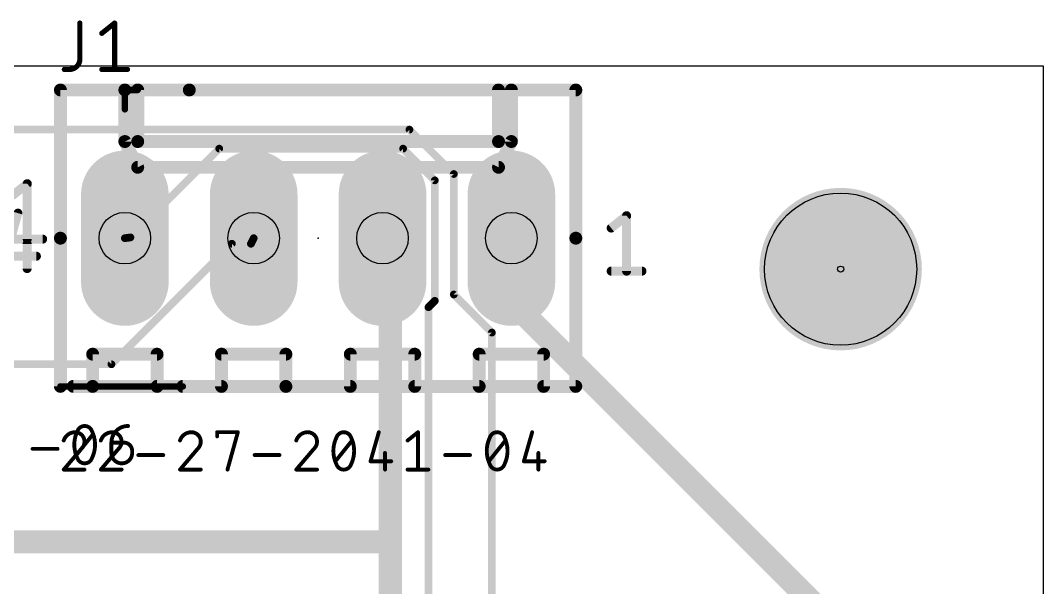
# Model space of a CAD drawing. Extents: x 0 to 200, y 0 to 49.
# Drawn here: x 179.83 to 200, y 37.72 to 48.9 of the extents above; entities that cross this region are included whole.
import ezdxf

# ---------------------------------------------------------------- set-up
doc = ezdxf.new("R2010")
doc.units = 0
for name, color, linetype in [('1', 12, 'CONTINUOUS'), ('17', 110, 'CONTINUOUS'), ('20', 31, 'CONTINUOUS'), ('21', 253, 'CONTINUOUS'), ('23', 53, 'CONTINUOUS'), ('25', 253, 'CONTINUOUS'), ('27', 253, 'CONTINUOUS'), ('29', 253, 'CONTINUOUS'), ('30', 253, 'CONTINUOUS'), ('44', 253, 'CONTINUOUS'), ('51', 253, 'CONTINUOUS')]:
    doc.layers.add(name, color=color, linetype=linetype)

# ---------------------------------------------------------------- blocks, each defined once
blk = doc.blocks.new('RECT')
blk.add_solid([(-0.5, -0.5), (0.5, -0.5), (-0.5, 0.5), (0.5, 0.5)])
blk = doc.blocks.new('LONGP100')
at = {"const_width": 1}
blk.add_lwpolyline([(-0.5, 0), (0.5, 0)], dxfattribs=at)
at = {"const_width": 0.5}
for points in [[(-0.5, 0.25, 1), (-0.5, -0.25)], [(0.5, -0.25, 1), (0.5, 0.25)]]:
    blk.add_lwpolyline(points, format="xyb", dxfattribs=at)

msp = doc.modelspace()

# ---------------------------------------------------------------- linework, layer by layer
at = {"layer": '1'}
for points, const_width in [([(167.125, 46.75), (187.5, 46.75)], 0.1524), ([(187.5, 46.75), (188.375, 45.875)], 0.1524), ([(182, 44.625), (183.75, 46.375)], 0.1524), ([(183.75, 46.375), (187.375, 46.375)], 0.1524), ([(187.375, 46.375), (188, 45.75)], 0.1524), ([(188, 45.75), (188, 43.375)], 0.1524), ([(188.375, 45.875), (188.375, 43.5)], 0.1524), ([(187, 44.5), (186.97, 44.61)], 0.4572), ([(189.625, 44.5), (189.51, 44.61)], 0.4572), ([(181.625, 42.125), (184, 44.5)], 0.1524), ([(182, 44.625), (181.89, 44.61)], 0.1524), ([(184, 44.5), (184.375, 44.5)], 0.1524), ([(184.375, 44.5), (184.43, 44.61)], 0.1524), ([(187, 44.5), (187.125, 44.375)], 0.4572), ([(187.125, 44.375), (187.125, 38.625)], 0.4572), ([(189.625, 43.25), (189.625, 44.5)], 0.4572), ([(188.375, 43.5), (189.125, 42.75)], 0.1524), ([(188, 43.375), (187.875, 43.25)], 0.1524), ([(195.625, 37.25), (189.625, 43.25)], 0.4572), ([(187.875, 43.25), (187.875, 35)], 0.1524), ([(189.125, 42.75), (189.125, 35)], 0.1524), ([(158, 42.125), (181.625, 42.125)], 0.1524), ([(176.25, 38.625), (187.125, 38.625)], 0.4572), ([(187.125, 38.625), (187.125, 36.125)], 0.4572)]:
    msp.add_lwpolyline(points, dxfattribs=dict(at, const_width=const_width))
for points, const_width in [([(187.5269, 46.7769, 1), (187.4731, 46.7231)], 0.0762), ([(187.5, 46.7119, 1), (187.5, 46.7881)], 0.0762), ([(183.75, 46.4131, 1), (183.75, 46.3369)], 0.0762), ([(183.7769, 46.3481, 1), (183.7231, 46.4019)], 0.0762), ([(187.4019, 46.4019, 1), (187.3481, 46.3481)], 0.0762), ([(187.375, 46.3369, 1), (187.375, 46.4131)], 0.0762), ([(188.0381, 45.75, 1), (187.9619, 45.75)], 0.0762), ([(187.9731, 45.7231, 1), (188.0269, 45.7769)], 0.0762), ([(188.4131, 45.875, 1), (188.3369, 45.875)], 0.0762), ([(188.3481, 45.8481, 1), (188.4019, 45.9019)], 0.0762), ([(187.0803, 44.6401, 1), (186.8597, 44.5799)], 0.2286), ([(189.589, 44.6926, 1), (189.431, 44.5274)], 0.2286), ([(181.8849, 44.6478, 1), (181.8951, 44.5722)], 0.0762), ([(181.9731, 44.6519, 1), (182.0269, 44.5981)], 0.0762), ([(182.0051, 44.5872, 1), (181.9949, 44.6628)], 0.0762), ([(184, 44.5381, 1), (184, 44.4619)], 0.0762), ([(184.0269, 44.4731, 1), (183.9731, 44.5269)], 0.0762), ([(184.375, 44.4619, 1), (184.375, 44.5381)], 0.0762), ([(184.4641, 44.593, 1), (184.3959, 44.627)], 0.0762), ([(187.0808, 44.5808, 1), (186.9192, 44.4192)], 0.2286), ([(186.8897, 44.4699, 1), (187.1103, 44.5301)], 0.2286), ([(187.2393, 44.375, 1), (187.0107, 44.375)], 0.2286), ([(189.7393, 44.5, 1), (189.5107, 44.5)], 0.2286), ([(189.546, 44.4174, 1), (189.704, 44.5826)], 0.2286), ([(184.3409, 44.517, 1), (184.4091, 44.483)], 0.0762), ([(187.0442, 44.2942, 1), (187.2058, 44.4558)], 0.2286), ([(188.4019, 43.5269, 1), (188.3481, 43.4731)], 0.0762), ([(187.9619, 43.375, 1), (188.0381, 43.375)], 0.0762), ([(188.0269, 43.3481, 1), (187.9731, 43.4019)], 0.0762), ([(188.3369, 43.5, 1), (188.4131, 43.5)], 0.0762), ([(189.7058, 43.3308, 1), (189.5442, 43.1692)], 0.2286), ([(189.5107, 43.25, 1), (189.7393, 43.25)], 0.2286), ([(187.9131, 43.25, 1), (187.8369, 43.25)], 0.0762), ([(187.8481, 43.2769, 1), (187.9019, 43.2231)], 0.0762), ([(189.1631, 42.75, 1), (189.0869, 42.75)], 0.0762), ([(189.0981, 42.7231, 1), (189.1519, 42.7769)], 0.0762), ([(181.5981, 42.1519, 1), (181.6519, 42.0981)], 0.0762), ([(181.625, 42.0869, 1), (181.625, 42.1631)], 0.0762), ([(187.2393, 38.625, 1), (187.0107, 38.625)], 0.2286), ([(187.0107, 38.625, 1), (187.2393, 38.625)], 0.2286), ([(187.125, 38.5107, 1), (187.125, 38.7393)], 0.2286)]:
    msp.add_lwpolyline(points, format="xyb", dxfattribs=dict(at, const_width=const_width))
at = {"layer": '20'}
for p, q in [((200, 48), (0, 48)), ((200, 0), (200, 48))]:
    msp.add_line(p, q, dxfattribs=at)
for radius in [1.5, 0.06]:
    msp.add_circle((196, 44), radius, dxfattribs=at)
at = {"layer": '21'}
for points, const_width in [([(180.62, 44.61), (180.62, 47.531)], 0.254), ([(180.62, 47.531), (181.89, 47.531)], 0.254), ([(181.89, 47.531), (183.16, 47.531)], 0.254), ([(181.89, 46.515), (181.89, 47.531)], 0.254), ([(182.144, 47.531), (182.144, 46.515)], 0.254), ([(190.78, 47.531), (183.16, 47.531)], 0.254), ([(189.256, 47.531), (189.256, 46.515)], 0.254), ([(189.51, 46.515), (189.51, 47.531)], 0.254), ([(190.78, 44.61), (190.78, 47.531)], 0.254), ([(181.89, 47.15), (181.89, 47.531)], 0.127), ([(182.144, 47.531), (181.89, 47.531)], 0.127), ([(181.89, 46.515), (182.144, 46.515)], 0.254), ([(181.89, 46.515), (182.144, 46.007)], 0.254), ([(182.144, 46.515), (189.256, 46.515)], 0.254), ([(189.256, 46.515), (189.51, 46.515)], 0.254), ([(189.256, 46.007), (189.51, 46.515)], 0.254), ([(182.144, 46.007), (189.256, 46.007)], 0.254), ([(179.663, 45.4413), (179.9664, 45.684)], 0.1778), ([(179.9664, 45.684), (179.9664, 44.5918)], 0.1778), ([(179.7817, 45.1038), (179.539, 44.2543)], 0.1778), ([(191.477, 44.8103), (191.7804, 45.053)], 0.1778), ([(191.7804, 45.053), (191.7804, 43.9608)], 0.1778), ([(179.663, 44.5918), (180.2698, 44.5918)], 0.1778), ([(179.9637, 44.497), (179.9637, 44.0116)], 0.1778), ([(180.62, 44.61), (180.62, 41.689)], 0.254), ([(190.78, 44.61), (190.78, 41.689)], 0.254), ([(179.539, 44.2543), (180.1458, 44.2543)], 0.1778), ([(191.477, 43.9608), (192.0838, 43.9608)], 0.1778), ([(181.255, 41.689), (181.255, 42.324)], 0.254), ([(181.255, 42.324), (182.525, 42.324)], 0.254), ([(182.525, 42.324), (182.525, 41.689)], 0.254), ([(183.795, 41.689), (183.795, 42.324)], 0.254), ([(183.795, 42.324), (185.065, 42.324)], 0.254), ([(185.065, 42.324), (185.065, 41.689)], 0.254), ([(186.335, 41.689), (186.335, 42.324)], 0.254), ([(186.335, 42.324), (187.605, 42.324)], 0.254), ([(187.605, 42.324), (187.605, 41.689)], 0.254), ([(188.875, 41.689), (188.875, 42.324)], 0.254), ([(188.875, 42.324), (190.145, 42.324)], 0.254), ([(190.145, 42.324), (190.145, 41.689)], 0.254), ([(180.62, 41.689), (183.033, 41.689)], 0.127), ([(180.874, 41.689), (181.255, 41.689)], 0.254), ([(185.065, 41.689), (181.255, 41.689)], 0.254), ([(182.525, 41.689), (183.795, 41.689)], 0.254), ([(190.78, 41.689), (183.033, 41.689)], 0.254), ([(185.065, 41.689), (186.335, 41.689)], 0.254), ([(187.605, 41.689), (188.875, 41.689)], 0.254), ([(190.145, 41.689), (190.78, 41.689)], 0.254)]:
    msp.add_lwpolyline(points, dxfattribs=dict(at, const_width=const_width))
for points, const_width in [([(180.6835, 47.531, 1), (180.5565, 47.531)], 0.127), ([(180.62, 47.5945, 1), (180.62, 47.4675)], 0.127), ([(181.89, 47.5945, 1), (181.89, 47.4675)], 0.127), ([(181.9535, 47.531, 1), (181.8265, 47.531)], 0.127), ([(181.89, 47.4675, 1), (181.89, 47.5945)], 0.127), ([(182.2075, 47.531, 1), (182.0805, 47.531)], 0.127), ([(183.16, 47.5945, 1), (183.16, 47.4675)], 0.127), ([(183.16, 47.4675, 1), (183.16, 47.5945)], 0.127), ([(189.3195, 47.531, 1), (189.1925, 47.531)], 0.127), ([(189.5735, 47.531, 1), (189.4465, 47.531)], 0.127), ([(190.8435, 47.531, 1), (190.7165, 47.531)], 0.127), ([(190.78, 47.4675, 1), (190.78, 47.5945)], 0.127), ([(181.89, 47.5628, 1), (181.89, 47.4992)], 0.0635), ([(181.9218, 47.531, 1), (181.8583, 47.531)], 0.0635), ([(182.144, 47.4992, 1), (182.144, 47.5628)], 0.0635), ([(181.8583, 47.15, 1), (181.9218, 47.15)], 0.0635), ([(181.89, 46.5785, 1), (181.89, 46.4515)], 0.127), ([(181.9468, 46.5434, 1), (181.8332, 46.4866)], 0.127), ([(182.144, 46.5785, 1), (182.144, 46.4515)], 0.127), ([(182.144, 46.4515, 1), (182.144, 46.5785)], 0.127), ([(189.256, 46.5785, 1), (189.256, 46.4515)], 0.127), ([(189.256, 46.4515, 1), (189.256, 46.5785)], 0.127), ([(189.5668, 46.4866, 1), (189.4532, 46.5434)], 0.127), ([(189.51, 46.4515, 1), (189.51, 46.5785)], 0.127), ([(181.8265, 46.515, 1), (181.9535, 46.515)], 0.127), ([(182.0805, 46.515, 1), (182.2075, 46.515)], 0.127), ([(189.1925, 46.515, 1), (189.3195, 46.515)], 0.127), ([(189.4465, 46.515, 1), (189.5735, 46.515)], 0.127), ([(182.144, 46.0705, 1), (182.144, 45.9435)], 0.127), ([(182.0872, 45.9786, 1), (182.2008, 46.0354)], 0.127), ([(189.1992, 46.0354, 1), (189.3128, 45.9786)], 0.127), ([(189.256, 45.9435, 1), (189.256, 46.0705)], 0.127), ([(180.0108, 45.684, 1), (179.9219, 45.684)], 0.0889), ([(179.9942, 45.6493, 1), (179.9386, 45.7187)], 0.0889), ([(179.8244, 45.0916, 1), (179.739, 45.116)], 0.0889), ([(191.8248, 45.053, 1), (191.7359, 45.053)], 0.0889), ([(191.8082, 45.0183, 1), (191.7526, 45.0877)], 0.0889), ([(191.4492, 44.845, 1), (191.5048, 44.7756)], 0.0889), ([(180.0082, 44.497, 1), (179.9193, 44.497)], 0.0889), ([(179.9219, 44.5918, 1), (180.0108, 44.5918)], 0.0889), ([(180.2698, 44.5474, 1), (180.2698, 44.6362)], 0.0889), ([(180.6835, 44.61, 1), (180.5565, 44.61)], 0.127), ([(180.5565, 44.61, 1), (180.6835, 44.61)], 0.127), ([(190.8435, 44.61, 1), (190.7165, 44.61)], 0.127), ([(190.7165, 44.61, 1), (190.8435, 44.61)], 0.127), ([(180.1458, 44.2099, 1), (180.1458, 44.2988)], 0.0889), ([(179.9193, 44.0116, 1), (180.0082, 44.0116)], 0.0889), ([(191.477, 44.0052, 1), (191.477, 43.9164)], 0.0889), ([(191.7359, 43.9608, 1), (191.8248, 43.9608)], 0.0889), ([(192.0838, 43.9164, 1), (192.0838, 44.0052)], 0.0889), ([(181.3185, 42.324, 1), (181.1915, 42.324)], 0.127), ([(181.255, 42.3875, 1), (181.255, 42.2605)], 0.127), ([(182.5885, 42.324, 1), (182.4615, 42.324)], 0.127), ([(182.525, 42.2605, 1), (182.525, 42.3875)], 0.127), ([(183.8585, 42.324, 1), (183.7315, 42.324)], 0.127), ([(183.795, 42.3875, 1), (183.795, 42.2605)], 0.127), ([(185.1285, 42.324, 1), (185.0015, 42.324)], 0.127), ([(185.065, 42.2605, 1), (185.065, 42.3875)], 0.127), ([(186.3985, 42.324, 1), (186.2715, 42.324)], 0.127), ([(186.335, 42.3875, 1), (186.335, 42.2605)], 0.127), ([(187.6685, 42.324, 1), (187.5415, 42.324)], 0.127), ([(187.605, 42.2605, 1), (187.605, 42.3875)], 0.127), ([(188.9385, 42.324, 1), (188.8115, 42.324)], 0.127), ([(188.875, 42.3875, 1), (188.875, 42.2605)], 0.127), ([(190.2085, 42.324, 1), (190.0815, 42.324)], 0.127), ([(190.145, 42.2605, 1), (190.145, 42.3875)], 0.127), ([(180.5565, 41.689, 1), (180.6835, 41.689)], 0.127), ([(180.62, 41.7208, 1), (180.62, 41.6572)], 0.0635), ([(180.874, 41.7525, 1), (180.874, 41.6255)], 0.127), ([(181.255, 41.7525, 1), (181.255, 41.6255)], 0.127), ([(181.1915, 41.689, 1), (181.3185, 41.689)], 0.127), ([(181.255, 41.6255, 1), (181.255, 41.7525)], 0.127), ([(182.525, 41.7525, 1), (182.525, 41.6255)], 0.127), ([(182.4615, 41.689, 1), (182.5885, 41.689)], 0.127), ([(183.033, 41.7525, 1), (183.033, 41.6255)], 0.127), ([(183.033, 41.6572, 1), (183.033, 41.7208)], 0.0635), ([(183.7315, 41.689, 1), (183.8585, 41.689)], 0.127), ([(183.795, 41.6255, 1), (183.795, 41.7525)], 0.127), ([(185.065, 41.7525, 1), (185.065, 41.6255)], 0.127), ([(185.0015, 41.689, 1), (185.1285, 41.689)], 0.127), ([(185.065, 41.6255, 1), (185.065, 41.7525)], 0.127), ([(186.2715, 41.689, 1), (186.3985, 41.689)], 0.127), ([(186.335, 41.6255, 1), (186.335, 41.7525)], 0.127), ([(187.605, 41.7525, 1), (187.605, 41.6255)], 0.127), ([(187.5415, 41.689, 1), (187.6685, 41.689)], 0.127), ([(188.8115, 41.689, 1), (188.9385, 41.689)], 0.127), ([(188.875, 41.6255, 1), (188.875, 41.7525)], 0.127), ([(190.145, 41.7525, 1), (190.145, 41.6255)], 0.127), ([(190.0815, 41.689, 1), (190.2085, 41.689)], 0.127), ([(190.7165, 41.689, 1), (190.8435, 41.689)], 0.127), ([(190.78, 41.6255, 1), (190.78, 41.7525)], 0.127), ([(190.78, 41.6255, 1), (190.78, 41.7525)], 0.127)]:
    msp.add_lwpolyline(points, format="xyb", dxfattribs=dict(at, const_width=const_width))
at = {"layer": '23'}
msp.add_point((185.7, 44.61), dxfattribs=at)
at = {"layer": '25', "const_width": 0.1016}
for points in [[(181.0025, 48.8503), (181.0025, 48.1391)], [(181.4352, 48.6471), (181.6892, 48.8503)], [(181.6892, 48.8503), (181.6892, 47.9359)], [(180.7993, 47.9359), (180.6977, 47.9359)], [(181.4352, 47.9359), (181.9432, 47.9359)]]:
    msp.add_lwpolyline(points, dxfattribs=at)
at = {"layer": '25'}
for points, const_width in [([(181.0279, 48.8503, 1), (180.9771, 48.8503)], 0.0508), ([(181.7146, 48.8503, 1), (181.6638, 48.8503)], 0.0508), ([(181.7051, 48.8305, 1), (181.6733, 48.8701)], 0.0508), ([(181.4193, 48.6669, 1), (181.4511, 48.6273)], 0.0508), ([(180.7993, 47.9359, 0.4142), (181.0025, 48.1391)], 0.1016), ([(181.0279, 48.1391, 1), (180.9771, 48.1391)], 0.0508), ([(180.9771, 48.1391, 1), (181.0279, 48.1391)], 0.0508), ([(180.6977, 47.9613, 1), (180.6977, 47.9105)], 0.0508), ([(180.7993, 47.9613, 1), (180.7993, 47.9105)], 0.0508), ([(180.7993, 47.9105, 1), (180.7993, 47.9613)], 0.0508), ([(181.4352, 47.9613, 1), (181.4352, 47.9105)], 0.0508), ([(181.6638, 47.9359, 1), (181.7146, 47.9359)], 0.0508), ([(181.9432, 47.9105, 1), (181.9432, 47.9613)], 0.0508)]:
    msp.add_lwpolyline(points, format="xyb", dxfattribs=dict(at, const_width=const_width))
at = {"layer": '27'}
for points, const_width in [([(181.0979, 40.9088, 0.3205), (180.9547, 40.8065)], 0.0762), ([(181.2412, 40.8065, 0.3205), (181.0979, 40.9088)], 0.0762), ([(181.0979, 40.9278, 1), (181.0979, 40.8898)], 0.0381), ([(181.0979, 40.8897, 1), (181.0979, 40.9278)], 0.0381), ([(181.9522, 40.9088, 0.4142), (181.6249, 40.5814)], 0.0762), ([(181.9522, 40.8898, 1), (181.9522, 40.9278)], 0.0381), ([(180.9101, 40.7858, 0.3252), (180.685, 40.6221)], 0.0762), ([(180.9547, 40.8065, 0.1139), (180.8933, 40.5405)], 0.0762), ([(180.9101, 40.8049, 1), (180.9101, 40.7668)], 0.0381), ([(181.0942, 40.6016, 0.4142), (180.9101, 40.7858)], 0.0762), ([(180.9101, 40.7668, 1), (180.9101, 40.8048)], 0.0381), ([(180.9367, 40.8127, 1), (180.9727, 40.8003)], 0.0381), ([(180.9718, 40.7981, 1), (180.9376, 40.8148)], 0.0381), ([(181.2583, 40.8148, 1), (181.224, 40.7981)], 0.0381), ([(181.3026, 40.5405, 0.1139), (181.2412, 40.8065)], 0.0762), ([(181.2231, 40.8003, 1), (181.2592, 40.8127)], 0.0381), ([(181.2765, 40.7332, 1), (181.2468, 40.757)], 0.0381), ([(181.6416, 40.7858, 0.3252), (181.4165, 40.6221)], 0.0762), ([(181.6416, 40.8049, 1), (181.6416, 40.7668)], 0.0381), ([(181.8257, 40.6016, 0.4142), (181.6416, 40.7858)], 0.0762), ([(181.6416, 40.7668, 1), (181.6416, 40.8048)], 0.0381), ([(183.2022, 40.7858, 0.3252), (182.9771, 40.6221)], 0.0762), ([(183.2022, 40.8049, 1), (183.2022, 40.7668)], 0.0381), ([(183.3863, 40.6016, 0.4142), (183.2022, 40.7858)], 0.0762), ([(183.2022, 40.7668, 1), (183.2022, 40.8048)], 0.0381), ([(183.7086, 40.8049, 1), (183.7086, 40.7668)], 0.0381), ([(183.7277, 40.7858, 1), (183.6896, 40.7858)], 0.0381), ([(184.1362, 40.7807, 1), (184.0995, 40.7909)], 0.0381), ([(184.1178, 40.7668, 1), (184.1178, 40.8049)], 0.0381), ([(185.4943, 40.7858, 0.3252), (185.2692, 40.6221)], 0.0762), ([(185.4943, 40.8049, 1), (185.4943, 40.7668)], 0.0381), ([(185.6784, 40.6016, 0.4142), (185.4943, 40.7858)], 0.0762), ([(185.4943, 40.7668, 1), (185.4943, 40.8048)], 0.0381), ([(186.2053, 40.7858, 0.3205), (186.0621, 40.6835)], 0.0762), ([(186.3486, 40.6835, 0.3205), (186.2053, 40.7858)], 0.0762), ([(186.2053, 40.8048, 1), (186.2053, 40.7668)], 0.0381), ([(186.2053, 40.7668, 1), (186.2053, 40.8049)], 0.0381), ([(186.9142, 40.7806, 1), (186.8776, 40.791)], 0.0381), ([(187.6874, 40.7858, 1), (187.6493, 40.7858)], 0.0381), ([(187.6803, 40.7709, 1), (187.6565, 40.8007)], 0.0381), ([(189.2289, 40.7858, 0.3205), (189.0857, 40.6835)], 0.0762), ([(189.3722, 40.6835, 0.3205), (189.2289, 40.7858)], 0.0762), ([(189.2289, 40.8048, 1), (189.2289, 40.7668)], 0.0381), ([(189.2289, 40.7668, 1), (189.2289, 40.8049)], 0.0381), ([(189.9379, 40.7806, 1), (189.9012, 40.791)], 0.0381), ([(180.6669, 40.628, 1), (180.7031, 40.6162)], 0.0381), ([(180.8933, 40.5405, 0.1139), (180.9547, 40.2745)], 0.0762), ([(180.9124, 40.5405, 1), (180.8743, 40.5405)], 0.0381), ([(180.8743, 40.5405, 1), (180.9124, 40.5405)], 0.0381), ([(181.0328, 40.4584, 0.2053), (181.0942, 40.6016)], 0.0762), ([(181.1133, 40.6016, 1), (181.0752, 40.6017)], 0.0381), ([(181.0752, 40.6016, 1), (181.1133, 40.6016)], 0.0381), ([(181.2412, 40.2745, 0.1139), (181.3026, 40.5405)], 0.0762), ([(181.3216, 40.5405, 1), (181.2835, 40.5405)], 0.0381), ([(181.2835, 40.5405, 1), (181.3216, 40.5405)], 0.0381), ([(181.3984, 40.628, 1), (181.4346, 40.6162)], 0.0381), ([(181.6439, 40.5814, 1), (181.6058, 40.5814)], 0.0381), ([(181.6058, 40.5814, 1), (181.6439, 40.5814)], 0.0381), ([(181.6249, 40.6005, 1), (181.6249, 40.5624)], 0.0381), ([(181.7644, 40.4584, 0.2053), (181.8257, 40.6016)], 0.0762), ([(181.8448, 40.6016, 1), (181.8067, 40.6017)], 0.0381), ([(181.8067, 40.6016, 1), (181.8448, 40.6016)], 0.0381), ([(182.0341, 40.4177, 0.4142), (181.8704, 40.5814)], 0.0762), ([(181.8704, 40.6005, 1), (181.8704, 40.5624)], 0.0381), ([(181.8704, 40.5624, 1), (181.8704, 40.6005)], 0.0381), ([(182.959, 40.628, 1), (182.9952, 40.6162)], 0.0381), ([(183.3249, 40.4584, 0.2053), (183.3863, 40.6016)], 0.0762), ([(183.4054, 40.6016, 1), (183.3673, 40.6017)], 0.0381), ([(183.3673, 40.6016, 1), (183.4054, 40.6016)], 0.0381), ([(183.6896, 40.704, 1), (183.7277, 40.704)], 0.0381), ([(185.2511, 40.628, 1), (185.2873, 40.6162)], 0.0381), ([(185.617, 40.4584, 0.2053), (185.6784, 40.6016)], 0.0762), ([(185.6975, 40.6016, 1), (185.6594, 40.6017)], 0.0381), ([(185.6594, 40.6016, 1), (185.6975, 40.6016)], 0.0381), ([(186.0621, 40.6835, 0.1139), (186.0007, 40.4175)], 0.0762), ([(186.0441, 40.6897, 1), (186.0801, 40.6773)], 0.0381), ([(186.0792, 40.6751, 1), (186.045, 40.6918)], 0.0381), ([(186.3657, 40.6918, 1), (186.3314, 40.6751)], 0.0381), ([(186.4099, 40.4175, 0.1139), (186.3486, 40.6835)], 0.0762), ([(186.3305, 40.6773, 1), (186.3666, 40.6897)], 0.0381), ([(186.3839, 40.6102, 1), (186.3541, 40.634)], 0.0381), ([(187.4519, 40.637, 1), (187.4757, 40.6072)], 0.0381), ([(189.0857, 40.6835, 0.1139), (189.0243, 40.4175)], 0.0762), ([(189.0677, 40.6897, 1), (189.1037, 40.6773)], 0.0381), ([(189.1028, 40.6751, 1), (189.0686, 40.6918)], 0.0381), ([(189.3893, 40.6918, 1), (189.355, 40.6751)], 0.0381), ([(189.4336, 40.4175, 0.1139), (189.3722, 40.6835)], 0.0762), ([(189.3541, 40.6773, 1), (189.3902, 40.6897)], 0.0381), ([(189.4075, 40.6102, 1), (189.3778, 40.634)], 0.0381), ([(180.0721, 40.4777, 1), (180.0721, 40.4396)], 0.0381), ([(180.5632, 40.4396, 1), (180.5632, 40.4777)], 0.0381), ([(180.9194, 40.3478, 1), (180.9491, 40.324)], 0.0381), ([(181.0197, 40.4722, 1), (181.046, 40.4446)], 0.0381), ([(181.0474, 40.4461, 1), (181.0183, 40.4708)], 0.0381), ([(181.6439, 40.3768, 1), (181.6058, 40.3768)], 0.0381), ([(181.6058, 40.3768, 1), (181.6439, 40.3768)], 0.0381), ([(181.6249, 40.3768, 1), (182.0341, 40.3768)], 0.0762), ([(181.7512, 40.4722, 1), (181.7775, 40.4446)], 0.0381), ([(181.7789, 40.4461, 1), (181.7498, 40.4708)], 0.0381), ([(182.0531, 40.4177, 1), (182.015, 40.4177)], 0.0381), ([(182.015, 40.4177, 1), (182.0531, 40.4177)], 0.0381), ([(182.0531, 40.3768, 1), (182.015, 40.3768)], 0.0381), ([(182.015, 40.3768, 1), (182.0531, 40.3768)], 0.0381), ([(182.1559, 40.3547, 1), (182.1559, 40.3166)], 0.0381), ([(182.647, 40.3166, 1), (182.647, 40.3547)], 0.0381), ([(183.3118, 40.4722, 1), (183.3381, 40.4446)], 0.0381), ([(183.3394, 40.4461, 1), (183.3104, 40.4708)], 0.0381), ([(184.448, 40.3547, 1), (184.448, 40.3166)], 0.0381), ([(184.9391, 40.3166, 1), (184.9391, 40.3547)], 0.0381), ([(185.6039, 40.4722, 1), (185.6302, 40.4446)], 0.0381), ([(185.6315, 40.4461, 1), (185.6025, 40.4708)], 0.0381), ([(186.0007, 40.4175, 0.1139), (186.0621, 40.1515)], 0.0762), ([(186.0198, 40.4175, 1), (185.9817, 40.4175)], 0.0381), ([(185.9817, 40.4175, 1), (186.0198, 40.4175)], 0.0381), ([(186.3486, 40.1515, 0.1139), (186.4099, 40.4175)], 0.0762), ([(186.429, 40.4175, 1), (186.3909, 40.4175)], 0.0381), ([(186.3909, 40.4175, 1), (186.429, 40.4175)], 0.0381), ([(187.0377, 40.3766, 1), (186.9996, 40.3766)], 0.0381), ([(188.2031, 40.3547, 1), (188.2031, 40.3166)], 0.0381), ([(188.6942, 40.3166, 1), (188.6942, 40.3547)], 0.0381), ([(189.0243, 40.4175, 0.1139), (189.0857, 40.1515)], 0.0762), ([(189.0434, 40.4175, 1), (189.0053, 40.4175)], 0.0381), ([(189.0053, 40.4175, 1), (189.0434, 40.4175)], 0.0381), ([(189.3722, 40.1515, 0.1139), (189.4336, 40.4175)], 0.0762), ([(189.4526, 40.4175, 1), (189.4145, 40.4175)], 0.0381), ([(189.4145, 40.4175, 1), (189.4526, 40.4175)], 0.0381), ([(190.0614, 40.3766, 1), (190.0233, 40.3766)], 0.0381), ([(180.9547, 40.2745, 0.3205), (181.0979, 40.1722)], 0.0762), ([(180.9727, 40.2807, 1), (180.9367, 40.2683)], 0.0381), ([(180.9376, 40.2662, 1), (180.9718, 40.2829)], 0.0381), ([(181.0979, 40.1722, 0.3205), (181.2412, 40.2745)], 0.0762), ([(181.0979, 40.1912, 1), (181.0979, 40.1532)], 0.0381), ([(181.0979, 40.1532, 1), (181.0979, 40.1912)], 0.0381), ([(181.224, 40.2829, 1), (181.2583, 40.2662)], 0.0381), ([(181.2592, 40.2683, 1), (181.2231, 40.2807)], 0.0381), ([(186.0268, 40.2248, 1), (186.0565, 40.201)], 0.0381), ([(186.0621, 40.1515, 0.3205), (186.2053, 40.0492)], 0.0762), ([(186.0801, 40.1577, 1), (186.0441, 40.1453)], 0.0381), ([(186.045, 40.1432, 1), (186.0792, 40.1599)], 0.0381), ([(186.2053, 40.0492, 0.3205), (186.3486, 40.1515)], 0.0762), ([(186.3314, 40.1599, 1), (186.3657, 40.1432)], 0.0381), ([(186.3666, 40.1453, 1), (186.3305, 40.1577)], 0.0381), ([(186.7322, 40.2319, 1), (186.7322, 40.1938)], 0.0381), ([(186.7139, 40.2181, 1), (186.7506, 40.2077)], 0.0381), ([(187.1415, 40.1938, 1), (187.1415, 40.2319)], 0.0381), ([(189.0504, 40.2248, 1), (189.0801, 40.201)], 0.0381), ([(189.0857, 40.1515, 0.3205), (189.2289, 40.0492)], 0.0762), ([(189.1037, 40.1577, 1), (189.0677, 40.1453)], 0.0381), ([(189.0686, 40.1432, 1), (189.1028, 40.1599)], 0.0381), ([(189.2289, 40.0492, 0.3205), (189.3722, 40.1515)], 0.0762), ([(189.355, 40.1599, 1), (189.3893, 40.1432)], 0.0381), ([(189.3902, 40.1453, 1), (189.3541, 40.1577)], 0.0381), ([(189.7375, 40.2181, 1), (189.7742, 40.2077)], 0.0381), ([(189.7559, 40.2319, 1), (189.7559, 40.1938)], 0.0381), ([(190.1651, 40.1938, 1), (190.1651, 40.2319)], 0.0381), ([(180.685, 40.0682, 1), (180.685, 40.0301)], 0.0381), ([(180.6705, 40.0615, 1), (180.6995, 40.0369)], 0.0381), ([(181.0942, 40.0301, 1), (181.0942, 40.0682)], 0.0381), ([(181.4165, 40.0682, 1), (181.4165, 40.0301)], 0.0381), ([(181.402, 40.0615, 1), (181.431, 40.0369)], 0.0381), ([(181.8257, 40.0301, 1), (181.8257, 40.0682)], 0.0381), ([(182.9771, 40.0682, 1), (182.9771, 40.0301)], 0.0381), ([(182.9626, 40.0615, 1), (182.9916, 40.0369)], 0.0381), ([(183.3863, 40.0301, 1), (183.3863, 40.0682)], 0.0381), ([(183.8949, 40.0543, 1), (183.9316, 40.0441)], 0.0381), ([(185.2692, 40.0682, 1), (185.2692, 40.0301)], 0.0381), ([(185.2547, 40.0615, 1), (185.2837, 40.0369)], 0.0381), ([(185.6784, 40.0301, 1), (185.6784, 40.0682)], 0.0381), ([(186.2053, 40.0682, 1), (186.2053, 40.0302)], 0.0381), ([(186.2053, 40.0302, 1), (186.2053, 40.0682)], 0.0381), ([(186.9996, 40.0492, 1), (187.0377, 40.0492)], 0.0381), ([(187.4638, 40.0682, 1), (187.4638, 40.0301)], 0.0381), ([(187.6493, 40.0492, 1), (187.6874, 40.0492)], 0.0381), ([(187.873, 40.0301, 1), (187.873, 40.0682)], 0.0381), ([(189.2289, 40.0682, 1), (189.2289, 40.0302)], 0.0381), ([(189.2289, 40.0302, 1), (189.2289, 40.0682)], 0.0381), ([(190.0233, 40.0492, 1), (190.0614, 40.0492)], 0.0381)]:
    msp.add_lwpolyline(points, format="xyb", dxfattribs=dict(at, const_width=const_width))
at = {"layer": '27', "const_width": 0.0762}
for points in [[(180.9343, 40.3359), (181.2616, 40.7451)], [(183.7086, 40.704), (183.7086, 40.7858)], [(183.7086, 40.7858), (184.1178, 40.7858)], [(184.1178, 40.7858), (183.9132, 40.0492)], [(186.8959, 40.7858), (186.7322, 40.2129)], [(187.4638, 40.6221), (187.6684, 40.7858)], [(187.6684, 40.7858), (187.6684, 40.0492)], [(189.9195, 40.7858), (189.7559, 40.2129)], [(181.6249, 40.5814), (181.8704, 40.5814)], [(181.6249, 40.3768), (181.6249, 40.5814)], [(186.0416, 40.2129), (186.369, 40.6221)], [(189.0653, 40.2129), (189.3926, 40.6221)], [(180.0721, 40.4587), (180.5632, 40.4587)], [(181.0328, 40.4584), (180.685, 40.0492)], [(181.7644, 40.4584), (181.4165, 40.0492)], [(182.0341, 40.4177), (182.0341, 40.3768)], [(182.1559, 40.3357), (182.647, 40.3357)], [(183.3249, 40.4584), (182.9771, 40.0492)], [(184.448, 40.3357), (184.9391, 40.3357)], [(185.617, 40.4584), (185.2692, 40.0492)], [(187.0187, 40.3766), (187.0187, 40.0492)], [(188.2031, 40.3357), (188.6942, 40.3357)], [(190.0423, 40.3766), (190.0423, 40.0492)], [(186.7322, 40.2129), (187.1415, 40.2129)], [(189.7559, 40.2129), (190.1651, 40.2129)], [(180.685, 40.0492), (181.0942, 40.0492)], [(181.4165, 40.0492), (181.8257, 40.0492)], [(182.9771, 40.0492), (183.3863, 40.0492)], [(185.2692, 40.0492), (185.6784, 40.0492)], [(187.4638, 40.0492), (187.873, 40.0492)]]:
    msp.add_lwpolyline(points, dxfattribs=at)
at = {"layer": '29'}
for points, const_width in [([(196, 43.1992, 1), (196, 44.8008, 1), (196, 43.1992)], 1.6016), ([(196, 43.9192, 1), (196, 44.0808, 1), (196, 43.9192)], 0.1616)]:
    msp.add_lwpolyline(points, format="xyb", dxfattribs=dict(at, const_width=const_width))
at = {"layer": '30'}
for points, const_width in [([(196, 43.1992, 1), (196, 44.8008, 1), (196, 43.1992)], 1.6016), ([(196, 43.9192, 1), (196, 44.0808, 1), (196, 43.9192)], 0.1616)]:
    msp.add_lwpolyline(points, format="xyb", dxfattribs=dict(at, const_width=const_width))
at = {"layer": '44'}
for centre in [(181.89, 44.61), (184.43, 44.61), (186.97, 44.61), (189.51, 44.61)]:
    msp.add_circle(centre, 0.508, dxfattribs=at)

# ---------------------------------------------------------------- block references
at = {"layer": '17', "xscale": 1.524, "yscale": 1.524, "rotation": 90}
for p in [(181.89, 44.61), (181.89, 44.61), (184.43, 44.61), (184.43, 44.61), (186.97, 44.61), (186.97, 44.61), (189.51, 44.61), (189.51, 44.61)]:
    msp.add_blockref('LONGP100', p, dxfattribs=at)
at = {"layer": '29', "xscale": 1.7272, "yscale": 1.7272, "rotation": 90}
for p in [(181.89, 44.61), (184.43, 44.61), (186.97, 44.61), (189.51, 44.61)]:
    msp.add_blockref('LONGP100', p, dxfattribs=at)
at = {"layer": '30', "xscale": 1.7272, "yscale": 1.7272, "rotation": 90}
for p in [(181.89, 44.61), (184.43, 44.61), (186.97, 44.61), (189.51, 44.61)]:
    msp.add_blockref('LONGP100', p, dxfattribs=at)
at = {"layer": '51', "xscale": 0.508, "yscale": 0.508}
for p in [(181.89, 44.61), (184.43, 44.61), (186.97, 44.61), (189.51, 44.61)]:
    msp.add_blockref('RECT', p, dxfattribs=at)

doc.saveas('drawing.dxf')
